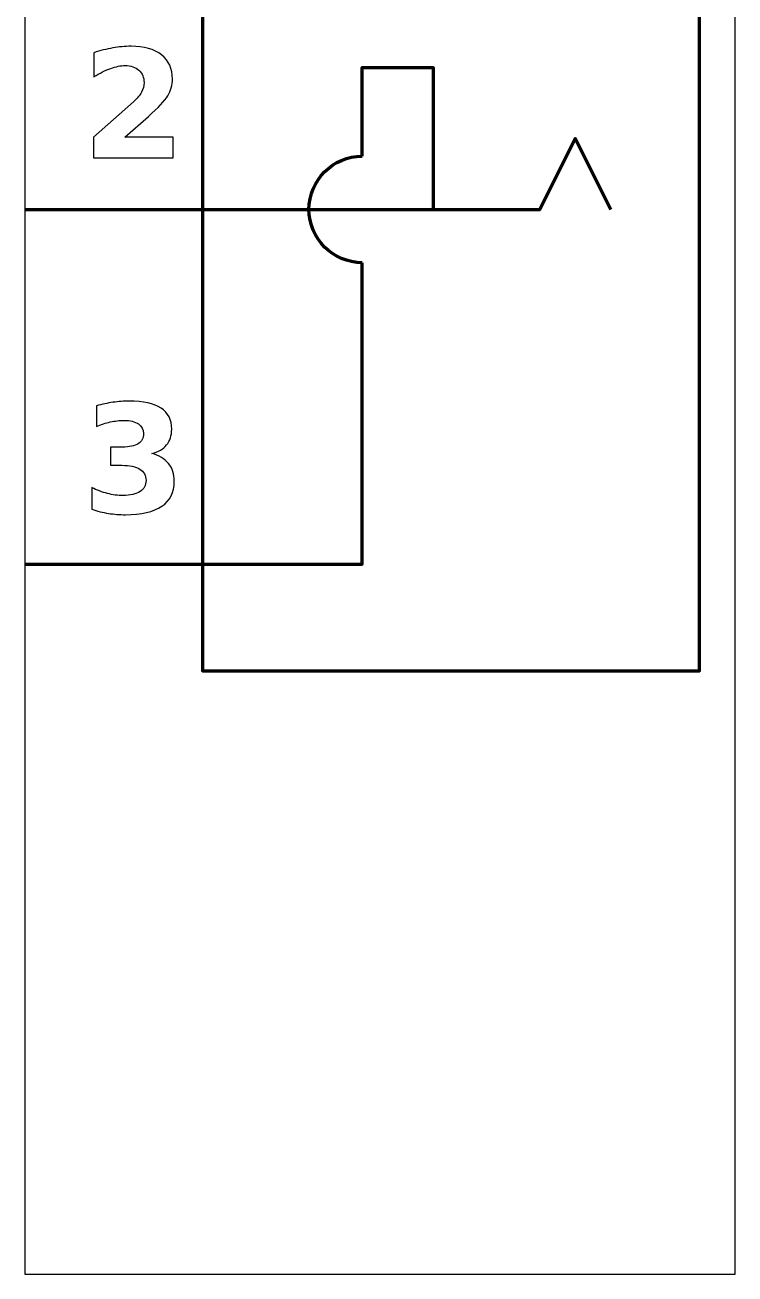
# Model space of a CAD drawing. Header units: centimetres. Extents: x -11.5 to -9.5, y -17.85 to -11.85.
# Drawn here: x -11.5 to -9.5, y -17.85 to -14.33 of the extents above; entities that cross this region are included whole.
import ezdxf

# ---------------------------------------------------------------- set-up
doc = ezdxf.new("R2010")
doc.units = ezdxf.units.CM
doc.header["$MEASUREMENT"] = 0
doc.layers.add('Layer 1', color=7, linetype='Continuous')

msp = doc.modelspace()

# ---------------------------------------------------------------- linework, layer by layer
at = {"layer": 'Layer 1', "color": 7}
msp.add_open_spline([(-11.5, -11.85), (-11.5, -11.85), (-9.5, -11.85), (-9.5, -11.85), (-9.5, -11.85), (-9.5, -11.85), (-9.5, -17.85), (-9.5, -17.85), (-9.5, -17.85), (-9.5, -17.85), (-11.5, -17.85), (-11.5, -17.85), (-11.5, -17.85), (-11.5, -17.85), (-11.5, -11.85), (-11.5, -11.85)], degree=3, knots=[0, 0, 0, 0, 0.25, 0.25, 0.25, 0.25, 0.5, 0.5, 0.5, 0.5, 0.75, 0.75, 0.75, 0.75, 1, 1, 1, 1], dxfattribs=at)
at = {"layer": 'Layer 1', "color": 250, "lineweight": 100}
msp.add_open_spline([(-11, -13.35), (-11, -13.35), (-9.6, -13.35), (-9.6, -13.35), (-9.6, -13.35), (-9.6, -13.35), (-9.6, -16.15), (-9.6, -16.15), (-9.6, -16.15), (-9.6, -16.15), (-11, -16.15), (-11, -16.15), (-11, -16.15), (-11, -16.15), (-11, -13.35), (-11, -13.35)], degree=3, knots=[0, 0, 0, 0, 0.25, 0.25, 0.25, 0.25, 0.5, 0.5, 0.5, 0.5, 0.75, 0.75, 0.75, 0.75, 1, 1, 1, 1], dxfattribs=at)
at = {"layer": 'Layer 1', "color": 250}
for points, knots in [([(-11.21837, -14.64582), (-11.21837, -14.64582), (-11.08255, -14.64582), (-11.08255, -14.64582), (-11.08255, -14.64582), (-11.08255, -14.64582), (-11.08255, -14.70431), (-11.08255, -14.70431), (-11.08255, -14.70431), (-11.08255, -14.70431), (-11.30685, -14.70431), (-11.30685, -14.70431), (-11.30685, -14.70431), (-11.30685, -14.70431), (-11.30685, -14.64582), (-11.30685, -14.64582), (-11.30685, -14.64582), (-11.30685, -14.64582), (-11.19417, -14.54641), (-11.19417, -14.54641), (-11.19417, -14.54641), (-11.18408, -14.53731), (-11.17667, -14.52842), (-11.17187, -14.51974), (-11.17187, -14.51974), (-11.16701, -14.51106), (-11.16461, -14.50203), (-11.16461, -14.49264), (-11.16461, -14.49264), (-11.16461, -14.47818), (-11.16948, -14.46654), (-11.17921, -14.45772), (-11.17921, -14.45772), (-11.18888, -14.4489), (-11.20179, -14.44453), (-11.21795, -14.44453), (-11.21795, -14.44453), (-11.23036, -14.44453), (-11.24391, -14.44721), (-11.25866, -14.4525), (-11.25866, -14.4525), (-11.2734, -14.45779), (-11.28921, -14.46569), (-11.306, -14.47614), (-11.306, -14.47614), (-11.306, -14.47614), (-11.306, -14.40833), (-11.306, -14.40833), (-11.306, -14.40833), (-11.28808, -14.40241), (-11.27037, -14.39789), (-11.25287, -14.39479), (-11.25287, -14.39479), (-11.23537, -14.39168), (-11.21823, -14.39013), (-11.20137, -14.39013), (-11.20137, -14.39013), (-11.16447, -14.39013), (-11.13575, -14.39824), (-11.11529, -14.41454), (-11.11529, -14.41454), (-11.09483, -14.43077), (-11.0846, -14.45342), (-11.0846, -14.48256), (-11.0846, -14.48256), (-11.0846, -14.49935), (-11.08897, -14.51501), (-11.09765, -14.52955), (-11.09765, -14.52955), (-11.10633, -14.54408), (-11.1246, -14.56355), (-11.1524, -14.58796), (-11.1524, -14.58796), (-11.1524, -14.58796), (-11.21837, -14.64582), (-11.21837, -14.64582)], [0, 0, 0, 0, 0.0526316, 0.0526316, 0.0526316, 0.0526316, 0.1052632, 0.1052632, 0.1052632, 0.1052632, 0.1578947, 0.1578947, 0.1578947, 0.1578947, 0.2105263, 0.2105263, 0.2105263, 0.2105263, 0.2631579, 0.2631579, 0.2631579, 0.2631579, 0.3157895, 0.3157895, 0.3157895, 0.3157895, 0.3684211, 0.3684211, 0.3684211, 0.3684211, 0.4210526, 0.4210526, 0.4210526, 0.4210526, 0.4736842, 0.4736842, 0.4736842, 0.4736842, 0.5263158, 0.5263158, 0.5263158, 0.5263158, 0.5789474, 0.5789474, 0.5789474, 0.5789474, 0.6315789, 0.6315789, 0.6315789, 0.6315789, 0.6842105, 0.6842105, 0.6842105, 0.6842105, 0.7368421, 0.7368421, 0.7368421, 0.7368421, 0.7894737, 0.7894737, 0.7894737, 0.7894737, 0.8421053, 0.8421053, 0.8421053, 0.8421053, 0.8947368, 0.8947368, 0.8947368, 0.8947368, 0.9473684, 0.9473684, 0.9473684, 0.9473684, 1, 1, 1, 1]), ([(-11.14316, -15.53787), (-11.12242, -15.54323), (-11.10654, -15.55262), (-11.09575, -15.56588), (-11.09575, -15.56588), (-11.08495, -15.57922), (-11.07952, -15.59608), (-11.07952, -15.61661), (-11.07952, -15.61661), (-11.07952, -15.64723), (-11.09123, -15.67051), (-11.11465, -15.68646), (-11.11465, -15.68646), (-11.13808, -15.70233), (-11.17223, -15.71031), (-11.21717, -15.71031), (-11.21717, -15.71031), (-11.23305, -15.71031), (-11.24892, -15.70904), (-11.26487, -15.7065), (-11.26487, -15.7065), (-11.28074, -15.70396), (-11.29647, -15.70008), (-11.31207, -15.695), (-11.31207, -15.695), (-11.31207, -15.695), (-11.31207, -15.63361), (-11.31207, -15.63361), (-11.31207, -15.63361), (-11.29718, -15.64102), (-11.28243, -15.64667), (-11.26776, -15.65048), (-11.26776, -15.65048), (-11.25308, -15.65422), (-11.23862, -15.65612), (-11.22444, -15.65612), (-11.22444, -15.65612), (-11.20334, -15.65612), (-11.18719, -15.65245), (-11.17597, -15.64518), (-11.17597, -15.64518), (-11.16475, -15.63785), (-11.1591, -15.62741), (-11.1591, -15.61372), (-11.1591, -15.61372), (-11.1591, -15.59968), (-11.16489, -15.58902), (-11.17639, -15.58183), (-11.17639, -15.58183), (-11.18789, -15.57456), (-11.20489, -15.57096), (-11.22733, -15.57096), (-11.22733, -15.57096), (-11.22733, -15.57096), (-11.25915, -15.57096), (-11.25915, -15.57096), (-11.25915, -15.57096), (-11.25915, -15.57096), (-11.25915, -15.51967), (-11.25915, -15.51967), (-11.25915, -15.51967), (-11.25915, -15.51967), (-11.22571, -15.51967), (-11.22571, -15.51967), (-11.22571, -15.51967), (-11.20567, -15.51967), (-11.19085, -15.51656), (-11.18105, -15.51028), (-11.18105, -15.51028), (-11.17124, -15.504), (-11.16637, -15.49448), (-11.16637, -15.48171), (-11.16637, -15.48171), (-11.16637, -15.46986), (-11.1711, -15.46068), (-11.18062, -15.45426), (-11.18062, -15.45426), (-11.19015, -15.44777), (-11.20355, -15.44453), (-11.22091, -15.44453), (-11.22091, -15.44453), (-11.23375, -15.44453), (-11.24666, -15.44594), (-11.25979, -15.44883), (-11.25979, -15.44883), (-11.27284, -15.45172), (-11.28582, -15.45603), (-11.2988, -15.46167), (-11.2988, -15.46167), (-11.2988, -15.46167), (-11.2988, -15.40339), (-11.2988, -15.40339), (-11.2988, -15.40339), (-11.28307, -15.39895), (-11.26755, -15.39563), (-11.2521, -15.39344), (-11.2521, -15.39344), (-11.23664, -15.39126), (-11.22155, -15.39013), (-11.20666, -15.39013), (-11.20666, -15.39013), (-11.16658, -15.39013), (-11.13653, -15.39669), (-11.11663, -15.40988), (-11.11663, -15.40988), (-11.09673, -15.42301), (-11.08679, -15.44283), (-11.08679, -15.46929), (-11.08679, -15.46929), (-11.08679, -15.48728), (-11.09151, -15.5021), (-11.10104, -15.5136), (-11.10104, -15.5136), (-11.11056, -15.5251), (-11.1246, -15.53321), (-11.14316, -15.53787)], [0, 0, 0, 0, 0.0344828, 0.0344828, 0.0344828, 0.0344828, 0.0689655, 0.0689655, 0.0689655, 0.0689655, 0.1034483, 0.1034483, 0.1034483, 0.1034483, 0.137931, 0.137931, 0.137931, 0.137931, 0.1724138, 0.1724138, 0.1724138, 0.1724138, 0.2068966, 0.2068966, 0.2068966, 0.2068966, 0.2413793, 0.2413793, 0.2413793, 0.2413793, 0.2758621, 0.2758621, 0.2758621, 0.2758621, 0.3103448, 0.3103448, 0.3103448, 0.3103448, 0.3448276, 0.3448276, 0.3448276, 0.3448276, 0.3793103, 0.3793103, 0.3793103, 0.3793103, 0.4137931, 0.4137931, 0.4137931, 0.4137931, 0.4482759, 0.4482759, 0.4482759, 0.4482759, 0.4827586, 0.4827586, 0.4827586, 0.4827586, 0.5172414, 0.5172414, 0.5172414, 0.5172414, 0.5517241, 0.5517241, 0.5517241, 0.5517241, 0.5862069, 0.5862069, 0.5862069, 0.5862069, 0.6206897, 0.6206897, 0.6206897, 0.6206897, 0.6551724, 0.6551724, 0.6551724, 0.6551724, 0.6896552, 0.6896552, 0.6896552, 0.6896552, 0.7241379, 0.7241379, 0.7241379, 0.7241379, 0.7586207, 0.7586207, 0.7586207, 0.7586207, 0.7931034, 0.7931034, 0.7931034, 0.7931034, 0.8275862, 0.8275862, 0.8275862, 0.8275862, 0.862069, 0.862069, 0.862069, 0.862069, 0.8965517, 0.8965517, 0.8965517, 0.8965517, 0.9310345, 0.9310345, 0.9310345, 0.9310345, 0.9655172, 0.9655172, 0.9655172, 0.9655172, 1, 1, 1, 1])]:
    msp.add_open_spline(points, degree=3, knots=knots, dxfattribs=at)
at = {"layer": 'Layer 1', "color": 250, "lineweight": 106}
for points, knots in [([(-10.55, -14.70001), (-10.55, -14.70001), (-10.55001, -14.44998), (-10.55001, -14.44998), (-10.55001, -14.44998), (-10.55001, -14.44998), (-10.35001, -14.44998), (-10.35001, -14.44998), (-10.35001, -14.44998), (-10.35001, -14.44998), (-10.35001, -14.84998), (-10.35001, -14.84998)], [0, 0, 0, 0, 0.3333333, 0.3333333, 0.3333333, 0.3333333, 0.6666667, 0.6666667, 0.6666667, 0.6666667, 1, 1, 1, 1]), ([(-11.5, -14.85), (-11.5, -14.85), (-10.05001, -14.84998), (-10.05001, -14.84998), (-10.05001, -14.84998), (-10.05001, -14.84998), (-9.95001, -14.64998), (-9.95001, -14.64998), (-9.95001, -14.64998), (-9.95001, -14.64998), (-9.85001, -14.84998), (-9.85001, -14.84998)], [0, 0, 0, 0, 0.3333333, 0.3333333, 0.3333333, 0.3333333, 0.6666667, 0.6666667, 0.6666667, 0.6666667, 1, 1, 1, 1]), ([(-10.55, -15.00001), (-10.63284, -15.00001), (-10.7, -14.93283), (-10.7, -14.85002), (-10.7, -14.85002), (-10.7, -14.76719), (-10.63284, -14.70001), (-10.55, -14.70001)], [0, 0, 0, 0, 0.5, 0.5, 0.5, 0.5, 1, 1, 1, 1]), ([(-11.5, -15.85), (-11.5, -15.85), (-10.55001, -15.84998), (-10.55001, -15.84998), (-10.55001, -15.84998), (-10.55001, -15.84998), (-10.55, -15.00001), (-10.55, -15.00001)], [0, 0, 0, 0, 0.5, 0.5, 0.5, 0.5, 1, 1, 1, 1])]:
    msp.add_open_spline(points, degree=3, knots=knots, dxfattribs=at)

doc.saveas('drawing.dxf')
